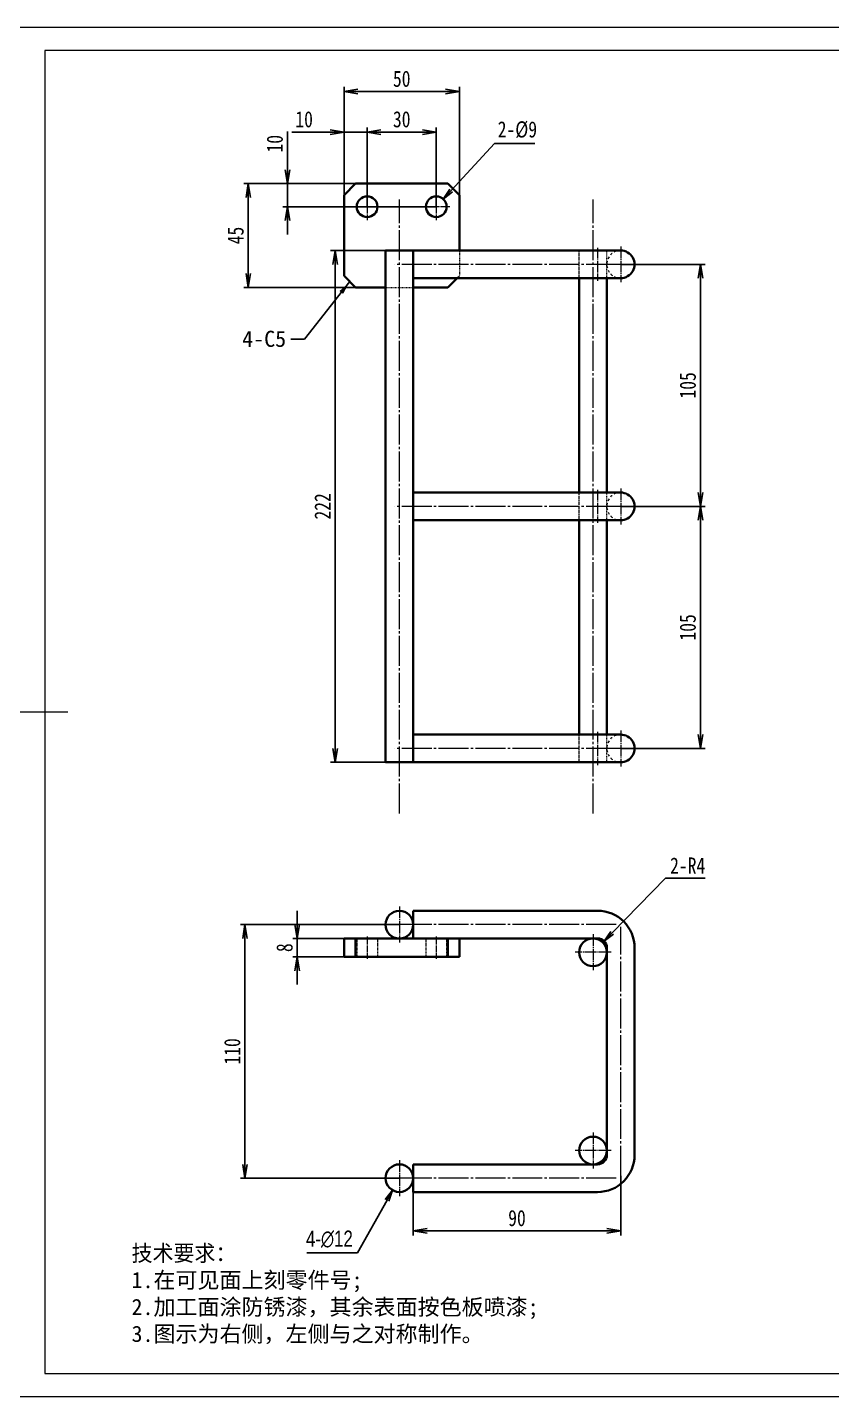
# Model space of a CAD drawing. Header units: millimetres. Extents: x -15766 to 80009, y -9701 to 15159.
# Drawn here: x -12953 to -12604, y 8876 to 9470 of the extents above; entities that cross this region are included whole.
import ezdxf

# ---------------------------------------------------------------- set-up
doc = ezdxf.new("R2010")
doc.units = ezdxf.units.MM
doc.linetypes.add('CENTER-HOKUTO_1', pattern=[16, 13, -1, 1, -1])
doc.linetypes.add('HIDDEN-HOKUTO_1', pattern=[2, 1, -1])
doc.layers.get('DEFPOINTS').update_dxf_attribs({"lineweight": 18})
for name, color, linetype, lineweight in [('AM_7', 2, 'CENTER-HOKUTO_1', 18), ('AM_HID', 1, 'HIDDEN-HOKUTO_1', 18), ('AM_VIS', 7, 'Continuous', 18), ('CDRAFT0', 7, 'Continuous', 18), ('title_frame', 7, 'Continuous', 18), ('word_dim', 9, 'Continuous', 18), ('粗实线层_1', 7, 'Continuous', 15)]:
    doc.layers.add(name, color=color, linetype=linetype, lineweight=lineweight)
doc.styles.add('DIM', font='', dxfattribs={"width": 0.8})
doc.styles.get('DIM').set_extended_font_data('NSimSun')
doc.dimstyles.new('1-2', dxfattribs={"dimscale": 2, "dimtxt": 3.5, "dimasz": 3, "dimexe": 1, "dimexo": 0, "dimgap": 1, "dimtad": 1, "dimdsep": 46, "dimtxsty": 'DIM', "dimblk": 'OPEN', "dimcen": 0, "dimdle": 6, "dimclrd": 256, "dimclre": 256, "dimclrt": 3, "dimazin": 2, "dimtfac": 0.707107, "dimtmove": 0, "dimatfit": 3, "dimfxl": 0, "dimfrac": 2, "dimtolj": 1, "dimarcsym": 0})
doc.dimstyles.new('1-2$3', dxfattribs={"dimscale": 2, "dimtxt": 3.5, "dimasz": 2.5, "dimexe": 1, "dimexo": 0.625, "dimgap": 1.2, "dimtad": 1, "dimtih": 1, "dimtoh": 1, "dimdsep": 46, "dimtxsty": 'DIM', "dimblk": 'OPEN', "dimcen": 0, "dimdle": 5, "dimclrd": 256, "dimclre": 256, "dimclrt": 3, "dimazin": 2, "dimtfac": 0.5, "dimtofl": 0, "dimtmove": 0, "dimatfit": 3, "dimfxl": 0, "dimtolj": 1, "dimarcsym": 0})
doc.dimstyles.new('1-2$4', dxfattribs={"dimscale": 2, "dimtxt": 3.5, "dimasz": 2.5, "dimexe": 1, "dimexo": 0.625, "dimgap": 1, "dimtad": 1, "dimtih": 1, "dimtoh": 1, "dimdsep": 46, "dimtxsty": 'DIM', "dimblk": 'OPEN', "dimcen": 0, "dimdle": 5, "dimclrd": 256, "dimclre": 256, "dimclrt": 3, "dimazin": 2, "dimtfac": 0.5, "dimtofl": 0, "dimtmove": 0, "dimatfit": 3, "dimfxl": 0, "dimtolj": 1, "dimarcsym": 0})

# ---------------------------------------------------------------- blocks, each defined once
blk = doc.blocks.new('*X1984')
at = {"layer": 'CDRAFT0'}
for p, q in [((420, 297), (0, 297)), ((0, 0), (420, 0))]:
    blk.add_line(p, q, dxfattribs=at)
at = {"layer": '粗实线层_1'}
for p, q in [((415, 292), (25, 292)), ((25, 292), (25, 5)), ((0, 148.5), (30, 148.5)), ((25, 5), (415, 5))]:
    blk.add_line(p, q, dxfattribs=at)
blk = doc.blocks.new('_OPEN')
at = {"color": 0, "linetype": 'ByBlock', "lineweight": -2}
for p, q in [((-1, 0.166667), (0, 0)), ((-1, -0.166667), (0, 0)), ((0, 0), (-1, 0))]:
    blk.add_line(p, q, dxfattribs=at)
blk = doc.blocks.new('*D2146')
at = {"layer": 'DEFPOINTS', "color": 0, "transparency": 16777216}
for p in [(-12791.18, 9080.73), (-12858.17, 8970.73), (-12791.18, 8970.73)]:
    blk.add_point(p, dxfattribs=at)
at = {"layer": 'word_dim', "linetype": 'Continuous', "lineweight": -2, "transparency": 16777216}
for p, q in [((-12791.18, 9080.73), (-12860.17, 9080.73)), ((-12858.17, 9074.73), (-12858.17, 8976.73)), ((-12791.18, 8970.73), (-12860.17, 8970.73))]:
    blk.add_line(p, q, dxfattribs=at)
at = {"layer": 'word_dim', "lineweight": -2, "transparency": 16777216, "xscale": 6, "yscale": 6, "zscale": 6}
for p, rotation in [((-12858.17, 9080.73), 90), ((-12858.17, 8970.73), 270)]:
    blk.add_blockref('_OPEN', p, dxfattribs=dict(at, rotation=rotation))
at = {"layer": 'word_dim', "color": 3, "transparency": 16777216, "insert": (-12863.67, 9025.73), "char_height": 7, "attachment_point": 5, "rotation": 90, "style": 'DIM'}
blk.add_mtext('\\A1;110', dxfattribs=at)
blk = doc.blocks.new('*D2147')
at = {"layer": 'DEFPOINTS', "color": 0, "transparency": 16777216}
for p in [(-12695.18, 8971.73), (-12785.18, 8964.73), (-12695.18, 8947.89)]:
    blk.add_point(p, dxfattribs=at)
at = {"layer": 'word_dim', "linetype": 'Continuous', "lineweight": -2, "transparency": 16777216}
for p, q in [((-12695.18, 8971.73), (-12695.18, 8945.89)), ((-12785.18, 8964.73), (-12785.18, 8945.89)), ((-12779.18, 8947.89), (-12701.18, 8947.89))]:
    blk.add_line(p, q, dxfattribs=at)
at = {"layer": 'word_dim', "lineweight": -2, "transparency": 16777216, "xscale": 6, "yscale": 6, "zscale": 6, "rotation": 180}
blk.add_blockref('_OPEN', (-12785.18, 8947.89), dxfattribs=at)
at = {"layer": 'word_dim', "lineweight": -2, "transparency": 16777216, "xscale": 6, "yscale": 6, "zscale": 6}
blk.add_blockref('_OPEN', (-12695.18, 8947.89), dxfattribs=at)
at = {"layer": 'word_dim', "color": 3, "transparency": 16777216, "insert": (-12740.18, 8953.39), "char_height": 7, "attachment_point": 5, "style": 'DIM'}
blk.add_mtext('\\A1;90', dxfattribs=at)
blk = doc.blocks.new('*D2148')
at = {"layer": 'DEFPOINTS', "color": 0, "transparency": 16777216}
for p in [(-12788.25, 8975.97), (-12794.12, 8965.5)]:
    blk.add_point(p, dxfattribs=at)
at = {"layer": 'word_dim', "linetype": 'Continuous', "lineweight": -2, "transparency": 16777216}
for p, q in [((-12809.31, 8938.39), (-12796.56, 8961.14)), ((-12831.38, 8938.39), (-12809.31, 8938.39))]:
    blk.add_line(p, q, dxfattribs=at)
at = {"layer": 'word_dim', "lineweight": -2, "transparency": 16777216, "xscale": 5, "yscale": 5, "zscale": 5, "rotation": 60.72302412979773}
blk.add_blockref('_OPEN', (-12794.12, 8965.5), dxfattribs=at)
at = {"layer": 'word_dim', "color": 3, "transparency": 16777216, "insert": (-12821.55, 8944.29), "char_height": 7, "attachment_point": 5, "style": 'DIM'}
blk.add_mtext('\\A1;{\\fMS PGothic|b0|i0|c134|p34;4-\\fMS PGothic|b0|i0|c128|p34;∅12}', dxfattribs=at)
blk = doc.blocks.new('*D2149')
at = {"layer": 'DEFPOINTS', "color": 0, "transparency": 16777216}
for p in [(-12695.18, 9262.18), (-12660.56, 9262.18), (-12695.18, 9157.18)]:
    blk.add_point(p, dxfattribs=at)
at = {"layer": 'word_dim', "linetype": 'Continuous', "lineweight": -2, "transparency": 16777216}
for p, q in [((-12695.18, 9262.18), (-12658.56, 9262.18)), ((-12660.56, 9163.18), (-12660.56, 9256.18)), ((-12695.18, 9157.18), (-12658.56, 9157.18))]:
    blk.add_line(p, q, dxfattribs=at)
at = {"layer": 'word_dim', "lineweight": -2, "transparency": 16777216, "xscale": 6, "yscale": 6, "zscale": 6}
for p, rotation in [((-12660.56, 9262.18), 90), ((-12660.56, 9157.18), 270)]:
    blk.add_blockref('_OPEN', p, dxfattribs=dict(at, rotation=rotation))
at = {"layer": 'word_dim', "color": 3, "transparency": 16777216, "insert": (-12666.06, 9209.68), "char_height": 7, "attachment_point": 5, "rotation": 90, "style": 'DIM'}
blk.add_mtext('\\A1;105', dxfattribs=at)
blk = doc.blocks.new('*D2150')
at = {"layer": 'DEFPOINTS', "color": 0, "transparency": 16777216}
for p in [(-12695.18, 9367.18), (-12660.56, 9367.18), (-12695.18, 9262.18)]:
    blk.add_point(p, dxfattribs=at)
at = {"layer": 'word_dim', "linetype": 'Continuous', "lineweight": -2, "transparency": 16777216}
for p, q in [((-12695.18, 9367.18), (-12658.56, 9367.18)), ((-12660.56, 9268.18), (-12660.56, 9361.18)), ((-12695.18, 9262.18), (-12658.56, 9262.18))]:
    blk.add_line(p, q, dxfattribs=at)
at = {"layer": 'word_dim', "lineweight": -2, "transparency": 16777216, "xscale": 6, "yscale": 6, "zscale": 6}
for p, rotation in [((-12660.56, 9367.18), 90), ((-12660.56, 9262.18), 270)]:
    blk.add_blockref('_OPEN', p, dxfattribs=dict(at, rotation=rotation))
at = {"layer": 'word_dim', "color": 3, "transparency": 16777216, "insert": (-12666.06, 9314.68), "char_height": 7, "attachment_point": 5, "rotation": 90, "style": 'DIM'}
blk.add_mtext('\\A1;105', dxfattribs=at)
blk = doc.blocks.new('*D2151')
at = {"layer": 'DEFPOINTS', "color": 0, "transparency": 16777216}
for p in [(-12797.18, 9373.18), (-12819.03, 9151.18), (-12797.18, 9151.18)]:
    blk.add_point(p, dxfattribs=at)
at = {"layer": 'word_dim', "linetype": 'Continuous', "lineweight": -2, "transparency": 16777216}
for p, q in [((-12797.18, 9373.18), (-12821.03, 9373.18)), ((-12819.03, 9367.18), (-12819.03, 9157.18)), ((-12797.18, 9151.18), (-12821.03, 9151.18))]:
    blk.add_line(p, q, dxfattribs=at)
at = {"layer": 'word_dim', "lineweight": -2, "transparency": 16777216, "xscale": 6, "yscale": 6, "zscale": 6}
for p, rotation in [((-12819.03, 9373.18), 90), ((-12819.03, 9151.18), 270)]:
    blk.add_blockref('_OPEN', p, dxfattribs=dict(at, rotation=rotation))
at = {"layer": 'word_dim', "color": 3, "transparency": 16777216, "insert": (-12824.53, 9262.18), "char_height": 7, "attachment_point": 5, "rotation": 90, "style": 'DIM'}
blk.add_mtext('\\A1;222', dxfattribs=at)
blk = doc.blocks.new('*D2152')
at = {"layer": 'DEFPOINTS', "color": 0, "transparency": 16777216}
for p in [(-12815.18, 9424.56), (-12815.18, 9397.18), (-12805.18, 9392.18)]:
    blk.add_point(p, dxfattribs=at)
at = {"layer": 'word_dim', "linetype": 'Continuous', "lineweight": -2, "transparency": 16777216}
for p, q in [((-12821.18, 9424.56), (-12837.84, 9424.56)), ((-12815.18, 9397.18), (-12815.18, 9426.56)), ((-12805.18, 9424.56), (-12815.18, 9424.56)), ((-12805.18, 9392.18), (-12805.18, 9426.56)), ((-12799.18, 9424.56), (-12793.18, 9424.56))]:
    blk.add_line(p, q, dxfattribs=at)
at = {"layer": 'word_dim', "lineweight": -2, "transparency": 16777216, "xscale": 6, "yscale": 6, "zscale": 6}
blk.add_blockref('_OPEN', (-12815.18, 9424.56), dxfattribs=at)
at = {"layer": 'word_dim', "lineweight": -2, "transparency": 16777216, "xscale": 6, "yscale": 6, "zscale": 6, "rotation": 180}
blk.add_blockref('_OPEN', (-12805.18, 9424.56), dxfattribs=at)
at = {"layer": 'word_dim', "color": 3, "transparency": 16777216, "insert": (-12832.51, 9430.06), "char_height": 7, "attachment_point": 5, "style": 'DIM'}
blk.add_mtext('\\A1;10', dxfattribs=at)
blk = doc.blocks.new('*D2153')
at = {"layer": 'DEFPOINTS', "color": 0, "transparency": 16777216}
for p in [(-12775.18, 9424.56), (-12805.18, 9392.18), (-12775.18, 9392.18)]:
    blk.add_point(p, dxfattribs=at)
at = {"layer": 'word_dim', "linetype": 'Continuous', "lineweight": -2, "transparency": 16777216}
for p, q in [((-12805.18, 9392.18), (-12805.18, 9426.56)), ((-12799.18, 9424.56), (-12781.18, 9424.56)), ((-12775.18, 9392.18), (-12775.18, 9426.56))]:
    blk.add_line(p, q, dxfattribs=at)
at = {"layer": 'word_dim', "lineweight": -2, "transparency": 16777216, "xscale": 6, "yscale": 6, "zscale": 6, "rotation": 180}
blk.add_blockref('_OPEN', (-12805.18, 9424.56), dxfattribs=at)
at = {"layer": 'word_dim', "lineweight": -2, "transparency": 16777216, "xscale": 6, "yscale": 6, "zscale": 6}
blk.add_blockref('_OPEN', (-12775.18, 9424.56), dxfattribs=at)
at = {"layer": 'word_dim', "color": 3, "transparency": 16777216, "insert": (-12790.18, 9430.06), "char_height": 7, "attachment_point": 5, "style": 'DIM'}
blk.add_mtext('\\A1;30', dxfattribs=at)
blk = doc.blocks.new('*D2154')
at = {"layer": 'DEFPOINTS', "color": 0, "transparency": 16777216}
for p in [(-12765.18, 9442.14), (-12815.18, 9397.18), (-12765.18, 9397.18)]:
    blk.add_point(p, dxfattribs=at)
at = {"layer": 'word_dim', "linetype": 'Continuous', "lineweight": -2, "transparency": 16777216}
for p, q in [((-12815.18, 9397.18), (-12815.18, 9444.14)), ((-12809.18, 9442.14), (-12771.18, 9442.14)), ((-12765.18, 9397.18), (-12765.18, 9444.14))]:
    blk.add_line(p, q, dxfattribs=at)
at = {"layer": 'word_dim', "lineweight": -2, "transparency": 16777216, "xscale": 6, "yscale": 6, "zscale": 6, "rotation": 180}
blk.add_blockref('_OPEN', (-12815.18, 9442.14), dxfattribs=at)
at = {"layer": 'word_dim', "lineweight": -2, "transparency": 16777216, "xscale": 6, "yscale": 6, "zscale": 6}
blk.add_blockref('_OPEN', (-12765.18, 9442.14), dxfattribs=at)
at = {"layer": 'word_dim', "color": 3, "transparency": 16777216, "insert": (-12790.18, 9447.64), "char_height": 7, "attachment_point": 5, "style": 'DIM'}
blk.add_mtext('\\A1;50', dxfattribs=at)
blk = doc.blocks.new('*D2155')
at = {"layer": 'DEFPOINTS', "color": 0, "transparency": 16777216}
for p in [(-12839.72, 9402.18), (-12810.18, 9402.18), (-12775.18, 9392.18)]:
    blk.add_point(p, dxfattribs=at)
at = {"layer": 'word_dim', "linetype": 'Continuous', "lineweight": -2, "transparency": 16777216}
for p, q in [((-12839.72, 9408.18), (-12839.72, 9424.84)), ((-12810.18, 9402.18), (-12841.72, 9402.18)), ((-12839.72, 9392.18), (-12839.72, 9402.18)), ((-12775.18, 9392.18), (-12841.72, 9392.18)), ((-12839.72, 9386.18), (-12839.72, 9380.18))]:
    blk.add_line(p, q, dxfattribs=at)
at = {"layer": 'word_dim', "lineweight": -2, "transparency": 16777216, "xscale": 6, "yscale": 6, "zscale": 6}
for p, rotation in [((-12839.72, 9402.18), 270), ((-12839.72, 9392.18), 90)]:
    blk.add_blockref('_OPEN', p, dxfattribs=dict(at, rotation=rotation))
at = {"layer": 'word_dim', "color": 3, "transparency": 16777216, "insert": (-12845.22, 9419.51), "char_height": 7, "attachment_point": 5, "rotation": 90, "style": 'DIM'}
blk.add_mtext('\\A1;10', dxfattribs=at)
blk = doc.blocks.new('*D2156')
at = {"layer": 'DEFPOINTS', "color": 0, "transparency": 16777216}
for p in [(-12810.18, 9402.18), (-12856.72, 9357.18), (-12810.18, 9357.18)]:
    blk.add_point(p, dxfattribs=at)
at = {"layer": 'word_dim', "linetype": 'Continuous', "lineweight": -2, "transparency": 16777216}
for p, q in [((-12810.18, 9402.18), (-12858.72, 9402.18)), ((-12856.72, 9396.18), (-12856.72, 9363.18)), ((-12810.18, 9357.18), (-12858.72, 9357.18))]:
    blk.add_line(p, q, dxfattribs=at)
at = {"layer": 'word_dim', "lineweight": -2, "transparency": 16777216, "xscale": 6, "yscale": 6, "zscale": 6}
for p, rotation in [((-12856.72, 9402.18), 90), ((-12856.72, 9357.18), 270)]:
    blk.add_blockref('_OPEN', p, dxfattribs=dict(at, rotation=rotation))
at = {"layer": 'word_dim', "color": 3, "transparency": 16777216, "insert": (-12862.22, 9379.68), "char_height": 7, "attachment_point": 5, "rotation": 90, "style": 'DIM'}
blk.add_mtext('\\A1;45', dxfattribs=at)
blk = doc.blocks.new('*D2157')
at = {"layer": 'DEFPOINTS', "color": 0, "transparency": 16777216}
for p in [(-12772.14, 9395.49), (-12778.22, 9388.86)]:
    blk.add_point(p, dxfattribs=at)
at = {"layer": 'word_dim', "linetype": 'Continuous', "lineweight": -2, "transparency": 16777216}
for p, q in [((-12749.95, 9419.67), (-12768.76, 9399.18)), ((-12732.46, 9419.67), (-12749.95, 9419.67))]:
    blk.add_line(p, q, dxfattribs=at)
at = {"layer": 'word_dim', "lineweight": -2, "transparency": 16777216, "xscale": 5, "yscale": 5, "zscale": 5, "rotation": 227.4519202228755}
blk.add_blockref('_OPEN', (-12772.14, 9395.49), dxfattribs=at)
at = {"layer": 'word_dim', "color": 3, "transparency": 16777216, "insert": (-12740, 9425.57), "char_height": 7, "attachment_point": 5, "style": 'DIM'}
blk.add_mtext('\\A1;2-%%c9', dxfattribs=at)
blk = doc.blocks.new('*D2158')
at = {"layer": 'DEFPOINTS', "color": 0, "transparency": 16777216}
for p in [(-12815.18, 9074.73), (-12835.48, 9066.73), (-12815.18, 9066.73)]:
    blk.add_point(p, dxfattribs=at)
at = {"layer": 'word_dim', "linetype": 'Continuous', "lineweight": -2, "transparency": 16777216}
for p, q in [((-12835.48, 9080.73), (-12835.48, 9086.73)), ((-12815.18, 9074.73), (-12837.48, 9074.73)), ((-12835.48, 9074.73), (-12835.48, 9066.73)), ((-12815.18, 9066.73), (-12837.48, 9066.73)), ((-12835.48, 9060.73), (-12835.48, 9054.73))]:
    blk.add_line(p, q, dxfattribs=at)
at = {"layer": 'word_dim', "lineweight": -2, "transparency": 16777216, "xscale": 6, "yscale": 6, "zscale": 6}
for p, rotation in [((-12835.48, 9074.73), 270), ((-12835.48, 9066.73), 90)]:
    blk.add_blockref('_OPEN', p, dxfattribs=dict(at, rotation=rotation))
at = {"layer": 'word_dim', "color": 3, "transparency": 16777216, "insert": (-12840.98, 9070.73), "char_height": 7, "attachment_point": 5, "rotation": 90, "style": 'DIM'}
blk.add_mtext('\\A1;8', dxfattribs=at)
blk = doc.blocks.new('*D2159')
at = {"layer": 'DEFPOINTS', "color": 0, "transparency": 16777216}
for p in [(-12705.18, 9070.73), (-12702.39, 9073.59)]:
    blk.add_point(p, dxfattribs=at)
at = {"layer": 'word_dim', "linetype": 'Continuous', "lineweight": -2, "transparency": 16777216}
for p, q in [((-12675.74, 9100.86), (-12698.89, 9077.17)), ((-12658.5, 9100.86), (-12675.74, 9100.86))]:
    blk.add_line(p, q, dxfattribs=at)
at = {"layer": 'word_dim', "lineweight": -2, "transparency": 16777216, "xscale": 5, "yscale": 5, "zscale": 5, "rotation": 225.6610218303829}
blk.add_blockref('_OPEN', (-12702.39, 9073.59), dxfattribs=at)
at = {"layer": 'word_dim', "color": 3, "transparency": 16777216, "insert": (-12666.12, 9106.36), "char_height": 7, "attachment_point": 5, "style": 'DIM'}
blk.add_mtext('\\A1;2-R4', dxfattribs=at)

msp = doc.modelspace()

# ---------------------------------------------------------------- linework, layer by layer
at = {"layer": 'AM_7', "ltscale": 0.2925}
for p, q in [((-12805.18088, 9398.02767), (-12805.18088, 9386.32766)), ((-12775.18088, 9398.02767), (-12775.18088, 9386.32766))]:
    msp.add_line(p, q, dxfattribs=at)
at = {"layer": 'AM_7', "ltscale": 0.292505}
for p, q in [((-12799.33078, 9392.17767), (-12811.03097, 9392.17767)), ((-12769.33078, 9392.17767), (-12781.03097, 9392.17767))]:
    msp.add_line(p, q, dxfattribs=at)
at = {"layer": 'AM_7'}
for p, q in [((-12791.18088, 9128.97767), (-12791.18088, 9395.37765)), ((-12707.18088, 9128.97767), (-12707.18088, 9395.37765)), ((-12697.18088, 9367.17767), (-12793.18136, 9367.17767)), ((-12697.18088, 9262.17767), (-12793.18136, 9262.17767)), ((-12697.18088, 9157.17767), (-12793.18136, 9157.17767)), ((-12697.18088, 9080.73351), (-12793.18088, 9080.73351)), ((-12695.18088, 8971.73351), (-12695.18088, 9079.73351)), ((-12697.18088, 8970.73351), (-12793.18088, 8970.73351))]:
    msp.add_line(p, q, dxfattribs=at)
at = {"layer": 'AM_7', "ltscale": 0.360014}
for p, q in [((-12705.18088, 9374.37771), (-12705.18088, 9359.97714)), ((-12705.18088, 9269.37771), (-12705.18088, 9254.97714))]:
    msp.add_line(p, q, dxfattribs=at)
at = {"layer": 'AM_7', "ltscale": 0.390001}
for p, q in [((-12695.18088, 9374.97769), (-12695.18088, 9359.37765)), ((-12695.18088, 9269.97769), (-12695.18088, 9254.37765))]:
    msp.add_line(p, q, dxfattribs=at)
at = {"layer": 'AM_7', "ltscale": 0.38999}
for p, q in [((-12687.38107, 9367.17767), (-12702.98068, 9367.17767)), ((-12687.38107, 9262.17767), (-12702.98068, 9262.17767)), ((-12687.38107, 9157.17767), (-12702.98068, 9157.17767)), ((-12783.38107, 9080.73351), (-12798.98068, 9080.73351)), ((-12699.38107, 9068.73351), (-12714.98068, 9068.73351)), ((-12699.38107, 8982.73351), (-12714.98068, 8982.73351)), ((-12783.38107, 8970.73351), (-12798.98068, 8970.73351))]:
    msp.add_line(p, q, dxfattribs=at)
at = {"layer": 'AM_7', "ltscale": 0.360015}
msp.add_line((-12705.18088, 9164.37771), (-12705.18088, 9149.97712), dxfattribs=at)
at = {"layer": 'AM_7', "ltscale": 0.39}
for p, q in [((-12695.18088, 9164.97767), (-12695.18088, 9149.37766)), ((-12791.18088, 9088.53351), (-12791.18088, 9072.9335)), ((-12707.18088, 9076.53351), (-12707.18088, 9060.9335)), ((-12707.18088, 8990.53351), (-12707.18088, 8974.93351)), ((-12791.18088, 8978.53351), (-12791.18088, 8962.9335))]:
    msp.add_line(p, q, dxfattribs=at)
at = {"layer": 'AM_7', "ltscale": 0.240015}
for p, q in [((-12805.18088, 9075.53356), (-12805.18088, 9065.93295)), ((-12775.18088, 9075.53356), (-12775.18088, 9065.93295))]:
    msp.add_line(p, q, dxfattribs=at)
at = {"layer": 'AM_HID'}
for p, q in [((-12797.18088, 9151.17767), (-12797.18088, 9373.17767)), ((-12705.18088, 9373.17767), (-12785.18088, 9373.17767)), ((-12713.18088, 9151.17767), (-12713.18088, 9373.17767)), ((-12705.18088, 9268.17767), (-12785.18088, 9268.17767)), ((-12705.18088, 9163.17767), (-12785.18088, 9163.17767)), ((-12705.18088, 9086.73351), (-12785.18088, 9086.73351)), ((-12705.18088, 9086.73351), (-12785.18088, 9086.73351)), ((-12765.18088, 9074.73351), (-12785.18088, 9074.73351)), ((-12765.18088, 9074.73351), (-12785.18088, 9074.73351)), ((-12765.18088, 9074.73351), (-12785.18088, 9074.73351)), ((-12701.18088, 8982.73351), (-12701.18088, 9068.73351)), ((-12701.18088, 8982.73351), (-12701.18088, 9068.73351)), ((-12707.18088, 8976.73351), (-12785.18088, 8976.73351)), ((-12707.18088, 8976.73351), (-12785.18088, 8976.73351))]:
    msp.add_line(p, q, dxfattribs=at)
at = {"layer": 'AM_HID', "ltscale": 0.399999}
msp.add_line((-12785.18088, 9357.1777), (-12785.18088, 9373.17767), dxfattribs=at)
at = {"layer": 'AM_HID', "ltscale": 0.3}
for p, q in [((-12785.18088, 9361.17767), (-12785.18088, 9373.17767)), ((-12701.18088, 9361.17767), (-12701.18088, 9373.17767)), ((-12701.18088, 9361.17767), (-12701.18088, 9373.17767)), ((-12797.18088, 9357.17767), (-12785.18088, 9357.17767)), ((-12785.18088, 9256.17776), (-12785.18088, 9268.17776)), ((-12785.18088, 9256.17767), (-12785.18088, 9268.17767)), ((-12713.18088, 9256.17767), (-12713.18088, 9268.17767)), ((-12701.18088, 9256.17767), (-12701.18088, 9268.17767)), ((-12701.18088, 9256.17767), (-12701.18088, 9268.17767)), ((-12785.18088, 9151.17767), (-12785.18088, 9163.17767)), ((-12713.18088, 9151.17767), (-12713.18088, 9163.17768)), ((-12701.18088, 9151.17767), (-12701.18088, 9163.17767)), ((-12701.18088, 9151.17767), (-12701.18088, 9163.17767))]:
    msp.add_line(p, q, dxfattribs=at)
at = {"layer": 'AM_HID', "ltscale": 0.275002}
msp.add_line((-12765.18088, 9373.17776), (-12765.18088, 9362.17767), dxfattribs=at)
at = {"layer": 'AM_HID', "ltscale": 0.15}
for p, q in [((-12707.18088, 9373.17767), (-12713.18088, 9373.17767)), ((-12701.18088, 9373.17767), (-12707.18088, 9373.17767))]:
    msp.add_line(p, q, dxfattribs=at)
at = {"layer": 'AM_HID', "ltscale": 0.299999}
msp.add_line((-12713.18088, 9361.1777), (-12713.18088, 9373.17767), dxfattribs=at)
at = {"layer": 'AM_HID', "ltscale": 0.25}
for p, q in [((-12695.18088, 9373.17767), (-12705.18088, 9373.17767)), ((-12695.18088, 9268.17767), (-12705.18088, 9268.17767)), ((-12695.18088, 9163.17767), (-12705.18088, 9163.17767))]:
    msp.add_line(p, q, dxfattribs=at)
at = {"layer": 'AM_HID', "ltscale": 0.035354}
msp.add_line((-12765.18088, 9362.17767), (-12766.18088, 9361.17776), dxfattribs=at)
at = {"layer": 'AM_HID', "ltscale": 0.475}
msp.add_line((-12766.18088, 9361.17767), (-12785.18088, 9361.17767), dxfattribs=at)
at = {"layer": 'AM_HID', "ltscale": 0.2}
for p, q in [((-12705.18088, 9361.17767), (-12713.18088, 9361.17767)), ((-12705.18088, 9256.17767), (-12713.18088, 9256.17767)), ((-12810.18088, 9066.73351), (-12810.18088, 9074.73351)), ((-12809.68088, 9074.73351), (-12809.68088, 9066.73351)), ((-12800.68088, 9074.73351), (-12800.68088, 9066.73351)), ((-12779.68088, 9074.73351), (-12779.68088, 9066.73351)), ((-12770.68088, 9074.73351), (-12770.68088, 9066.73351)), ((-12770.18088, 9066.73351), (-12770.18088, 9074.73351))]:
    msp.add_line(p, q, dxfattribs=at)
at = {"layer": 'AM_HID', "ltscale": 0.100195}
for p, q in [((-12701.17306, 9361.17767), (-12705.18088, 9361.17767)), ((-12701.17306, 9256.17767), (-12705.18088, 9256.17767))]:
    msp.add_line(p, q, dxfattribs=at)
at = {"layer": 'AM_HID', "ltscale": 0.300002}
msp.add_line((-12785.18088, 9151.17767), (-12785.18088, 9163.17774), dxfattribs=at)
at = {"layer": 'AM_HID', "ltscale": 0.001074}
for p, q in [((-12707.18088, 9074.73351), (-12707.22384, 9074.73351)), ((-12707.13791, 9074.73351), (-12707.18088, 9074.73351))]:
    msp.add_line(p, q, dxfattribs=at)
at = {"layer": 'AM_HID', "ltscale": 0.000769043}
for p, q in [((-12707.18088, 9074.73351), (-12707.21164, 9074.73351)), ((-12707.15011, 9074.73351), (-12707.18088, 9074.73351))]:
    msp.add_line(p, q, dxfattribs=at)
at = {"layer": 'AM_HID', "ltscale": 0.05}
for p, q in [((-12701.18088, 9068.73351), (-12701.18088, 9070.73351)), ((-12701.18088, 9068.73351), (-12701.18088, 9070.73351)), ((-12701.18088, 8980.73351), (-12701.18088, 8982.73351)), ((-12701.18088, 8980.73351), (-12701.18088, 8982.73351)), ((-12705.18088, 8976.73351), (-12707.18088, 8976.73351)), ((-12705.18088, 8976.73351), (-12707.18088, 8976.73351))]:
    msp.add_line(p, q, dxfattribs=at)
at = {"layer": 'AM_HID'}
for centre, radius, start, end in [((-12695.18088, 9367.17767), 6, 90.0000025, 269.9999975), ((-12695.18088, 9262.17767), 6, 90.0000025, 269.9999975), ((-12695.18088, 9157.17767), 6, 90.0000025, 269.9999975), ((-12705.18088, 9070.73351), 16, 0, 90.0000025), ((-12705.18088, 9070.73351), 16, 0, 90.0000025), ((-12791.18088, 9080.73351), 6, 269.84965137, 270.15035045), ((-12705.18088, 8980.73351), 4, 269.9999975, 0), ((-12705.18088, 8980.73351), 4, 269.9999975, 0)]:
    msp.add_arc(centre, radius, start, end, dxfattribs=at)
at = {"layer": 'AM_VIS', "lineweight": 35, "ltscale": 0.176777}
for p, q in [((-12815.18088, 9397.17767), (-12810.18088, 9402.17767)), ((-12765.18088, 9397.17767), (-12770.18088, 9402.17767)), ((-12815.18088, 9362.17767), (-12810.18088, 9357.17767))]:
    msp.add_line(p, q, dxfattribs=at)
at = {"layer": 'AM_VIS', "lineweight": 35}
for p, q in [((-12815.18088, 9362.17767), (-12815.18088, 9397.17767)), ((-12770.18088, 9402.17767), (-12810.18088, 9402.17767)), ((-12765.18088, 9397.17767), (-12765.18088, 9373.17776)), ((-12797.18088, 9151.17767), (-12797.18088, 9373.17767)), ((-12705.18088, 9373.17767), (-12785.18088, 9373.17767)), ((-12785.18088, 9268.17767), (-12785.18088, 9361.17767)), ((-12705.18088, 9361.17767), (-12785.18088, 9361.17767)), ((-12785.18088, 9268.17776), (-12785.18088, 9357.1777)), ((-12713.18088, 9361.17767), (-12766.18088, 9361.17767)), ((-12713.18088, 9268.17767), (-12713.18088, 9361.1777)), ((-12701.18088, 9268.17767), (-12701.18088, 9361.17767)), ((-12701.18088, 9268.17767), (-12701.18088, 9361.17767)), ((-12705.18088, 9268.17767), (-12785.18088, 9268.17767)), ((-12785.18088, 9163.17774), (-12785.18088, 9256.17776)), ((-12785.18088, 9163.17767), (-12785.18088, 9256.17767)), ((-12705.18088, 9256.17767), (-12785.18088, 9256.17767)), ((-12713.18088, 9256.17767), (-12785.18088, 9256.17767)), ((-12713.18088, 9163.17768), (-12713.18088, 9256.17767)), ((-12701.18088, 9163.17767), (-12701.18088, 9256.17767)), ((-12701.18088, 9163.17767), (-12701.18088, 9256.17767)), ((-12705.18088, 9163.17767), (-12785.18088, 9163.17767)), ((-12705.18088, 9151.17767), (-12785.18088, 9151.17767)), ((-12705.18088, 9151.17767), (-12785.18088, 9151.17767)), ((-12705.18088, 9086.73351), (-12785.18088, 9086.73351)), ((-12770.18088, 9074.73351), (-12810.18088, 9074.73351)), ((-12707.22384, 9074.73351), (-12765.18088, 9074.73351)), ((-12707.21164, 9074.73351), (-12765.18088, 9074.73351)), ((-12707.18088, 9074.73351), (-12765.18088, 9074.73351)), ((-12689.18088, 8980.73351), (-12689.18088, 9070.73351)), ((-12689.18088, 8980.73351), (-12689.18088, 9070.73351)), ((-12689.18088, 8980.73351), (-12689.18088, 9070.73351)), ((-12770.18088, 9066.73351), (-12810.18088, 9066.73351)), ((-12701.18088, 8982.73351), (-12701.18088, 9068.73351)), ((-12707.18088, 8976.73351), (-12785.18088, 8976.73351)), ((-12705.18088, 8964.73351), (-12785.18088, 8964.73351)), ((-12705.18088, 8964.73351), (-12785.18088, 8964.73351)), ((-12705.18088, 8964.73351), (-12785.18088, 8964.73351))]:
    msp.add_line(p, q, dxfattribs=at)
at = {"layer": 'AM_VIS', "lineweight": 35, "ltscale": 0.15}
for p, q in [((-12791.18088, 9373.17767), (-12797.18088, 9373.17767)), ((-12785.18088, 9373.17767), (-12791.18088, 9373.17767)), ((-12785.18088, 9373.17767), (-12785.18088, 9367.17767)), ((-12785.18088, 9367.17767), (-12785.18088, 9361.17767)), ((-12785.18088, 9268.17767), (-12785.18088, 9262.17767)), ((-12785.18088, 9262.17767), (-12785.18088, 9256.17767)), ((-12785.18088, 9163.17767), (-12785.18088, 9157.17767)), ((-12785.18088, 9157.17767), (-12785.18088, 9151.17767)), ((-12791.18088, 9151.17767), (-12797.18088, 9151.17767)), ((-12785.18088, 9151.17767), (-12791.18088, 9151.17767)), ((-12707.18088, 9151.17767), (-12713.18088, 9151.17767)), ((-12701.18088, 9151.17767), (-12707.18088, 9151.17767)), ((-12785.18088, 9086.73351), (-12785.18088, 9080.73351)), ((-12785.18088, 9080.73351), (-12785.18088, 9074.73351)), ((-12785.18088, 8976.73351), (-12785.18088, 8970.73351)), ((-12785.18088, 8970.73351), (-12785.18088, 8964.73351))]:
    msp.add_line(p, q, dxfattribs=at)
at = {"layer": 'AM_VIS', "lineweight": 35, "ltscale": 0.25}
for p, q in [((-12705.18088, 9373.17767), (-12695.18088, 9373.17767)), ((-12705.18088, 9361.17767), (-12695.18088, 9361.17767)), ((-12705.18088, 9268.17767), (-12695.18088, 9268.17767)), ((-12705.18088, 9256.17767), (-12695.18088, 9256.17767)), ((-12705.18088, 9163.17767), (-12695.18088, 9163.17767)), ((-12705.18088, 9151.17767), (-12695.18088, 9151.17767)), ((-12695.18088, 9151.17767), (-12705.18088, 9151.17767))]:
    msp.add_line(p, q, dxfattribs=at)
at = {"layer": 'AM_VIS', "lineweight": 35, "ltscale": 0.325}
msp.add_line((-12810.18088, 9357.17767), (-12797.18088, 9357.17767), dxfattribs=at)
at = {"layer": 'AM_VIS', "lineweight": 35, "ltscale": 0.375}
msp.add_line((-12785.18088, 9357.17767), (-12770.18088, 9357.17767), dxfattribs=at)
at = {"layer": 'AM_VIS', "lineweight": 35, "ltscale": 0.141423}
msp.add_line((-12766.18088, 9361.17776), (-12770.18088, 9357.17767), dxfattribs=at)
at = {"layer": 'AM_VIS', "lineweight": 35, "ltscale": 0.149805}
for p, q in [((-12695.18088, 9361.17767), (-12701.17306, 9361.17767)), ((-12695.18088, 9256.17767), (-12701.17306, 9256.17767))]:
    msp.add_line(p, q, dxfattribs=at)
at = {"layer": 'AM_VIS', "lineweight": 35, "ltscale": 0.125}
for p, q in [((-12815.18088, 9074.73351), (-12810.18088, 9074.73351)), ((-12765.18088, 9074.73351), (-12770.18088, 9074.73351)), ((-12815.18088, 9066.73351), (-12810.18088, 9066.73351)), ((-12765.18088, 9066.73351), (-12770.18088, 9066.73351))]:
    msp.add_line(p, q, dxfattribs=at)
at = {"layer": 'AM_VIS', "lineweight": 35, "ltscale": 0.2}
for p, q in [((-12815.18088, 9066.73351), (-12815.18088, 9074.73351)), ((-12810.18088, 9066.73351), (-12810.18088, 9074.73351)), ((-12770.18088, 9066.73351), (-12770.18088, 9074.73351)), ((-12765.18088, 9066.73351), (-12765.18088, 9074.73351))]:
    msp.add_line(p, q, dxfattribs=at)
at = {"layer": 'AM_VIS', "lineweight": 35, "ltscale": 0.05}
for p, q in [((-12705.18088, 9074.73351), (-12707.18088, 9074.73351)), ((-12701.18088, 9068.73351), (-12701.18088, 9070.73351)), ((-12701.18088, 8980.73351), (-12701.18088, 8982.73351)), ((-12705.18088, 8976.73351), (-12707.18088, 8976.73351))]:
    msp.add_line(p, q, dxfattribs=at)
at = {"layer": 'AM_VIS', "lineweight": 35, "ltscale": 0.049231}
msp.add_line((-12705.18088, 9074.73351), (-12707.15011, 9074.73351), dxfattribs=at)
at = {"layer": 'AM_VIS', "lineweight": 35, "ltscale": 0.048926}
msp.add_line((-12705.18088, 9074.73351), (-12707.13791, 9074.73351), dxfattribs=at)
at = {"layer": 'AM_VIS', "lineweight": 35}
for centre, radius in [((-12805.18088, 9392.17767), 4.5), ((-12775.18088, 9392.17767), 4.5), ((-12707.18088, 9068.73351), 6), ((-12707.18088, 8982.73351), 6), ((-12791.18088, 8970.73351), 6)]:
    msp.add_circle(centre, radius, dxfattribs=at)
for centre, radius, start, end in [((-12695.18088, 9367.17767), 6, 269.9999975, 90.0000025), ((-12695.18088, 9262.17767), 6, 269.9999975, 90.0000025), ((-12695.18088, 9157.17767), 6, 269.9999975, 90.0000025), ((-12791.18088, 9080.73351), 6, 270.15035045, 269.84965137), ((-12705.18088, 9070.73351), 16, 0, 90.0000025), ((-12705.18088, 9070.73351), 4, 0, 90.0000025), ((-12705.18088, 9070.73351), 4, 0, 90.0000025), ((-12705.18088, 9070.73351), 4, 0, 90.0000025), ((-12705.18088, 8980.73351), 16, 269.9999975, 0), ((-12705.18088, 8980.73351), 16, 269.9999975, 0), ((-12705.18088, 8980.73351), 4, 269.9999975, 0), ((-12705.18088, 8980.73351), 16, 269.9999975, 0)]:
    msp.add_arc(centre, radius, start, end, dxfattribs=at)

# ---------------------------------------------------------------- block references
at = {"layer": 'title_frame', "xscale": 2, "yscale": 2, "zscale": 2}
msp.add_blockref('*X1984', (-12995.02743, 8875.97315), dxfattribs=at)

# ---------------------------------------------------------------- texts
at = {"layer": 'word_dim', "color": 3, "insert": (-12840.33234, 9331.25415), "char_height": 7, "attachment_point": 9}
msp.add_mtext('4-C5', dxfattribs=at)
at = {"layer": 'word_dim', "linetype": 'Continuous', "ltscale": 4, "insert": (-12907.39354, 8941.71635), "char_height": 7, "width": 279.2071636, "attachment_point": 1}
msp.add_mtext('{\\C3;技术要求：\\P\\fNSimSun|b0|i0|c134|p49;1\\fSimSun|b0|i0|c134|p49;.在可见面上刻零件号;\\P2.加工面涂防锈漆，其余表面按色板喷漆;\\P\\fNSimSun|b0|i0|c134|p49;3.图示为右侧，左侧与之对称制作。}', dxfattribs=at)

# ---------------------------------------------------------------- dimensions: what is measured, and where the dimension line sits
at = {"layer": 'word_dim', "color": 3, "true_color": 0x00ff00}
for base, p1, p2, picture, middle in [((-12765.18088, 9442.13541), (-12815.18088, 9397.17767), (-12765.18088, 9397.17767), '*D2154', (-12790.18088, 9447.63541)), ((-12815.18088, 9424.55717), (-12805.18088, 9392.17767), (-12815.18088, 9397.17767), '*D2152', (-12832.50976, 9430.05717)), ((-12775.18088, 9424.55717), (-12805.18088, 9392.17767), (-12775.18088, 9392.17767), '*D2153', (-12790.18088, 9430.05717)), ((-12695.18088, 8947.88643), (-12785.18088, 8964.73351), (-12695.18088, 8971.73351), '*D2147', (-12740.18088, 8953.38643))]:
    dim = msp.add_linear_dim(base=base, p1=p1, p2=p2, dimstyle='1-2', dxfattribs=at)
    dim.commit()
    dim.dimension.update_dxf_attribs({"geometry": picture, "text_midpoint": middle})
dim = msp.add_diameter_dim_2p(p1=(-12778.22381, 9388.86247), p2=(-12772.13794, 9395.49286), dimstyle='1-2$3', override={"dimpost": '2-%%c<>'}, dxfattribs=at)
dim.commit()
dim.dimension.update_dxf_attribs({"geometry": '*D2157', "text_midpoint": (-12740.00497, 9419.66663), "dimtype": 163})
for base, p1, p2, picture, middle in [((-12839.72014, 9402.17767), (-12775.18088, 9392.17767), (-12810.18088, 9402.17767), '*D2155', (-12845.22014, 9419.50656)), ((-12856.72425, 9357.17767), (-12810.18088, 9402.17767), (-12810.18088, 9357.17767), '*D2156', (-12862.22425, 9379.67767)), ((-12819.0327, 9151.17767), (-12797.18088, 9373.17767), (-12797.18088, 9151.17767), '*D2151', (-12824.5327, 9262.17767)), ((-12660.5569, 9367.17767), (-12695.18088, 9262.17767), (-12695.18088, 9367.17767), '*D2150', (-12666.0569, 9314.67767)), ((-12660.5569, 9262.17767), (-12695.18088, 9157.17767), (-12695.18088, 9262.17767), '*D2149', (-12666.0569, 9209.67767)), ((-12835.4784, 9066.73351), (-12815.18088, 9074.73351), (-12815.18088, 9066.73351), '*D2158', (-12840.9784, 9070.73351)), ((-12858.16808, 8970.7335), (-12791.18088, 9080.73351), (-12791.18088, 8970.7335), '*D2146', (-12863.66808, 9025.73351))]:
    dim = msp.add_linear_dim(base=base, p1=p1, p2=p2, angle=90, dimstyle='1-2', dxfattribs=at)
    dim.commit()
    dim.dimension.update_dxf_attribs({"geometry": picture, "text_midpoint": middle})
dim = msp.add_radius_dim(center=(-12705.18088, 9070.73351), mpoint=(-12702.38527, 9073.59438), text='2-<>', dimstyle='1-2$4', dxfattribs=at)
dim.commit()
dim.dimension.update_dxf_attribs({"geometry": '*D2159', "text_midpoint": (-12666.11883, 9100.86058), "dimtype": 164})
dim = msp.add_diameter_dim_2p(p1=(-12788.24668, 8975.9671), p2=(-12794.11507, 8965.49991), text='{\\fMS PGothic|b0|i0|c134|p34;4-\\fMS PGothic|b0|i0|c128|p34;<>}', dimstyle='1-2$3', dxfattribs=at)
dim.commit()
dim.dimension.update_dxf_attribs({"geometry": '*D2148', "text_midpoint": (-12821.54509, 8938.39151), "dimtype": 163})

# ---------------------------------------------------------------- leaders
at = {"layer": 'word_dim', "color": 3, "true_color": 0x00ff00, "annotation_type": 0, "has_hookline": 1, "hookline_direction": 1, "text_width": 25.66667}
msp.add_leader([(-12812.68088, 9359.67767), (-12832.33234, 9334.75415), (-12838.33234, 9334.75415)], dimstyle='1-2', override={"dimgap": 1, "dimtad": 0}, dxfattribs=at)

doc.saveas('drawing.dxf')
